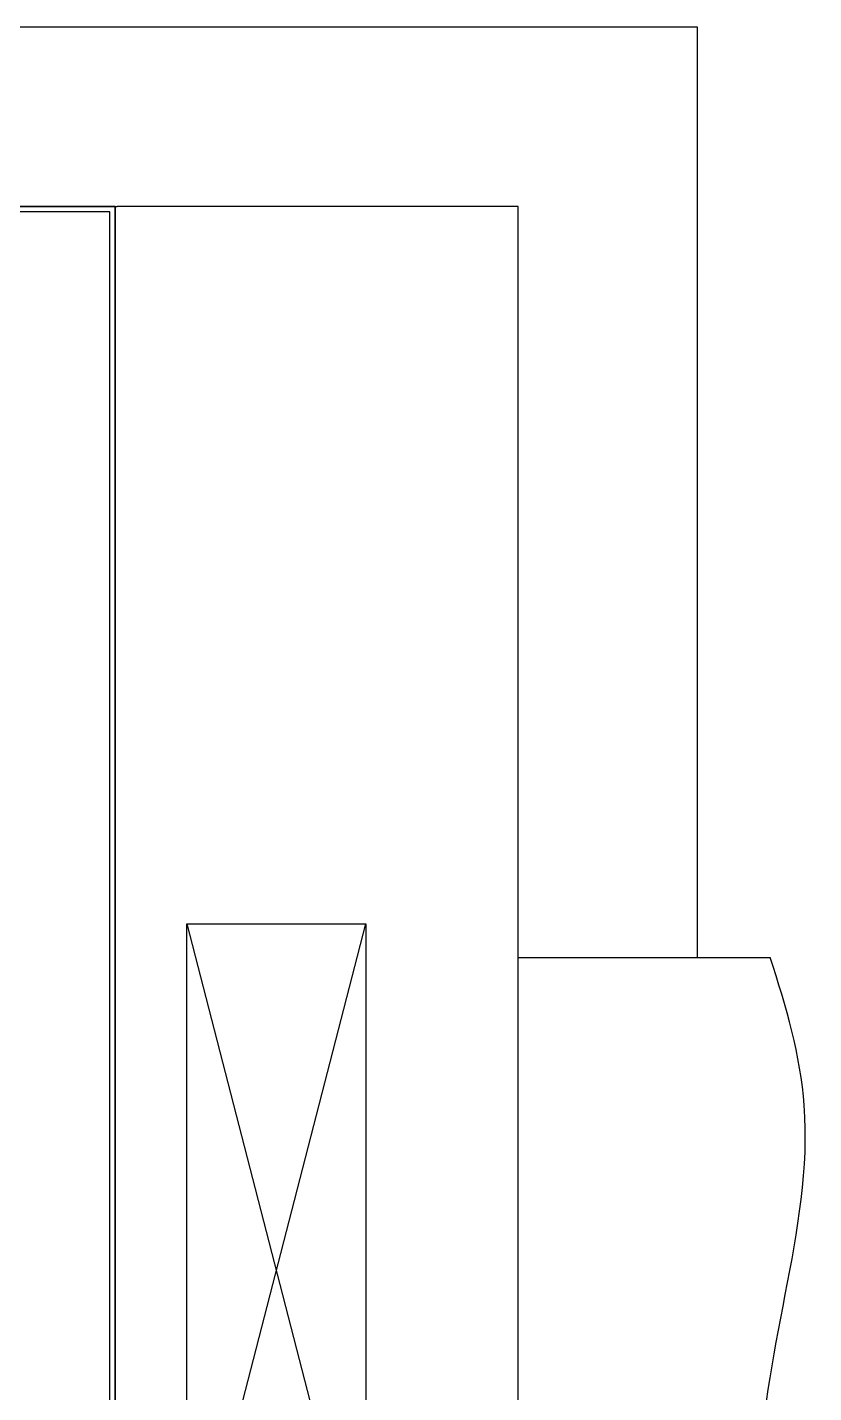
# Model space of a CAD drawing. Header units: millimetres. Extents: x 89450 to 753248, y -530175 to 1209785.
# Drawn here: x 272852 to 273730, y -164815 to -163291 of the extents above; entities that cross this region are included whole.
import ezdxf

# ---------------------------------------------------------------- set-up
doc = ezdxf.new("R2010")
doc.units = ezdxf.units.MM
doc.header["$LTSCALE"] = 150
doc.linetypes.add('HIDDEN', pattern=[9.525, 6.35, -3.175])
doc.layers.add('------00 Load Bank', color=3, linetype='Continuous')
doc.layers.add('-----35 Equipmnet Pad', color=7, linetype='Continuous')

msp = doc.modelspace()

# ---------------------------------------------------------------- linework, layer by layer
at = {"layer": '------00 Load Bank', "color": 161}
for p, q in [((272697.5, -163491.4), (272950.2, -163491.4)), ((272950.2, -163491.4), (272950.2, -164999.1)), ((272950.2, -163491.4), (272952.5, -163491.4)), ((273400.2, -164329.1, -9.9), (273681.3, -164329.1, -9.9))]:
    msp.add_line(p, q, dxfattribs=at)
at = {"layer": '------00 Load Bank', "color": 161, "elevation": 0}
for points in [[(272950.2, -163491.4), (271580.2, -163491.4), (271580.2, -166091.4), (272950.2, -166091.4), (272950.2, -163491.4)], [(272950.2, -166091.4), (273400.2, -166091.4), (273400.2, -163491.4), (272952.5, -163491.4)]]:
    msp.add_lwpolyline(points, dxfattribs=at)
for points in [[(272950.2, -166091.4), (271580.2, -166091.4), (271580.2, -163491.4), (272950.2, -163491.4)], [(272944.2, -163497.4), (271586.2, -163497.4), (271586.2, -166085.4), (272944.2, -166085.4)]]:
    msp.add_lwpolyline(points, close=True, dxfattribs=at)
at = {"layer": '------00 Load Bank', "color": 161, "linetype": 'HIDDEN', "ltscale": 5, "elevation": -9.9}
msp.add_lwpolyline([(273030.2, -165066.7), (273030.2, -164291.6), (273230.2, -164291.6), (273230.2, -165066.7)], close=True, dxfattribs=at)
for points in [[(273030.2, -165066.7), (273230.2, -164291.6)], [(273030.2, -164291.6), (273230.2, -165066.7)]]:
    msp.add_lwpolyline(points, dxfattribs=at)
at = {"layer": '------00 Load Bank', "color": 161}
msp.add_open_spline([(273686.3, -165029.1), (273678.3, -164991.9), (273651.9, -164815.1), (273754.6, -164575.7), (273699.5, -164383.8), (273681.3, -164329.1)], degree=3, knots=[124.01415, 124.01415, 124.01415, 124.01415, 238.000173, 663.61754, 833.548095, 833.548095, 833.548095, 833.548095], dxfattribs=at)
at = {"layer": '-----35 Equipmnet Pad', "color": 161, "ltscale": 5, "elevation": 0}
msp.add_lwpolyline([(273600.2, -164329.1), (273600.2, -163291.4), (271380.2, -163291.4), (271380.2, -164329.1)], dxfattribs=at)

doc.saveas('drawing.dxf')
